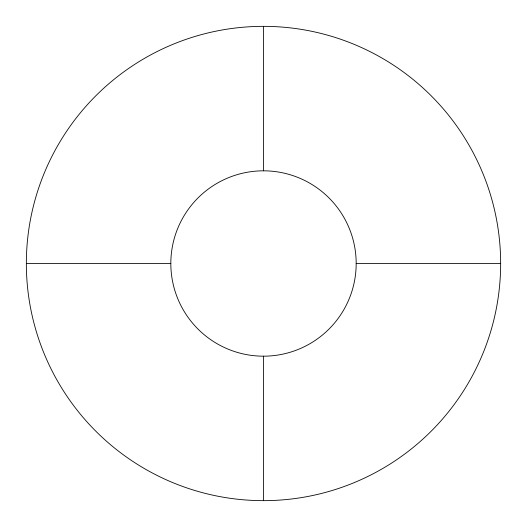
<?xml version="1.0" encoding="UTF-8"?>
<svg xmlns="http://www.w3.org/2000/svg" width="527" height="527" viewBox="0 0 527 527"><rect width="100%" height="100%" fill="white"/><g stroke="black" fill="none" stroke-linecap="round" stroke-linejoin="round"><path stroke-width="0.79" d="M26.35 263.5L170.82 263.5M356.18 263.5A92.68 92.68 0 0 0 217.164 183.238A92.68 92.68 0 0 0 217.164 343.762A92.68 92.68 0 0 0 356.18 263.5L500.65 263.5A237.15 237.15 0 0 1 144.925 468.878A237.15 237.15 0 0 1 144.925 58.122A237.15 237.15 0 0 1 500.65 263.5M263.5 26.35L263.5 170.82M263.5 356.18L263.5 500.65"/></g></svg>
